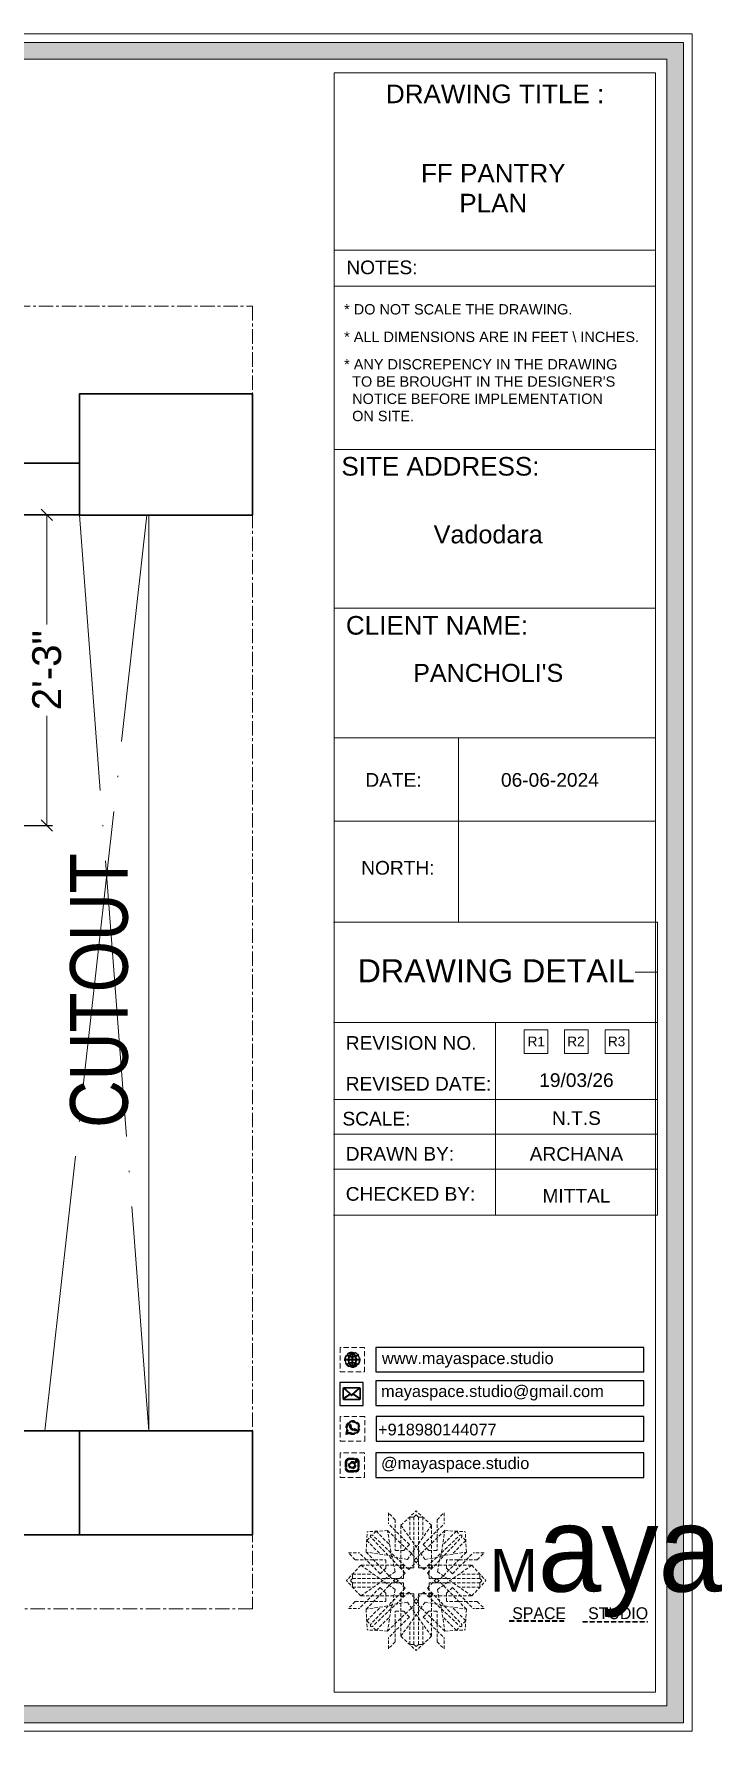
# Model space of a CAD drawing. Header units: millimetres. Extents: x 56222 to 3066687, y -650199 to -121287.
# Drawn here: x 133326.6 to 133386.3, y -184458.1 to -184310.8 of the extents above; entities that cross this region are included whole.
import ezdxf
from ezdxf.enums import TextEntityAlignment as Align

# ---------------------------------------------------------------- set-up
doc = ezdxf.new("R2010")
doc.units = ezdxf.units.MM
doc.header["$MEASUREMENT"] = 0
doc.header["$PDMODE"] = 35
for name, pattern in [('ACAD_ISO04W100', [30, 24, -3, 0, -3]), ('CENTER', [2, 1.25, -0.25, 0.25, -0.25]), ('DASHEDX2', [1.5, 1, -0.5])]:
    doc.linetypes.add(name, pattern=pattern)
doc.layers.get('Defpoints').update_dxf_attribs({"color": 220})
for name, color, linetype, lineweight in [('COLUMN', 1, 'Continuous', 30), ('dim05', 1, 'Continuous', 13), ('Dimension', 10, 'DASHEDX2', 20), ('FIRST FLOOR', 7, 'Continuous', 9), ('FIRST FLOOR ( TEXT )', 7, 'Continuous', 9), ('FIRST FLOOR_( PLine )_', 251, 'Continuous', 30), ('FURNITURE', 32, 'Continuous', 9), ('GROUND FLOOR', 7, 'Continuous', 9), ('NAME PLATE', 7, 'Continuous', 25), ('wall', 7, 'Continuous', 30)]:
    doc.layers.add(name, color=color, linetype=linetype, lineweight=lineweight)
doc.styles.add('Arial', font='arial.ttf')
doc.styles.add("Cn_BT_0'-0", font='swissc.ttf')
doc.styles.get("Standard").update_dxf_attribs({"font": 'arial.ttf', "height": 6})
doc.dimstyles.new('ISO-25', dxfattribs={"dimtxt": 2.5, "dimasz": 1, "dimexe": 0.5, "dimexo": 1, "dimtad": 0, "dimdec": 1, "dimlunit": 4, "dimtxsty": 'Standard', "dimblk": 'OBLIQUE', "dimcen": 2.5, "dimclrd": 1, "dimclre": 1, "dimclrt": 5, "dimadec": 0, "dimazin": 0, "dimtfac": 1, "dimtdec": 1, "dimtmove": 0, "dimatfit": 3, "dimfxl": 1, "dimlwd": -1, "dimarcsym": 0})

# ---------------------------------------------------------------- blocks, each defined once
blk = doc.blocks.new('FSFSF')
at = {"color": 42, "lineweight": 5, "true_color": 0xe0ac11}
for p, q in [((28600.03, 143.51), (28600.03, 140.16)), ((28602.15, 141.41), (28600.03, 143.51)), ((28602.15, 141.41), (28602.15, 131.95)), ((28603.86, 139.69), (28608.58, 144.08)), ((28607.9, 142.22), (28606.58, 142.22)), ((28606.58, 142.22), (28606.58, 135.84)), ((28607.9, 142.22), (28608.58, 142.85)), ((28607.9, 142.22), (28607.9, 126.58)), ((28613.31, 139.69), (28608.58, 144.08)), ((28609.27, 142.22), (28608.59, 142.85)), ((28609.27, 142.22), (28609.27, 126.58)), ((28609.27, 142.22), (28610.59, 142.22)), ((28610.59, 142.22), (28610.59, 135.84)), ((28615.02, 141.41), (28617.14, 143.51)), ((28615.02, 141.41), (28615.02, 131.95)), ((28617.14, 143.51), (28617.14, 140.16)), ((28593.19, 131.45), (28593.54, 137.71)), ((28593.39, 135), (28594.56, 136.12)), ((28599.8, 138.06), (28593.54, 137.71)), ((28595.12, 136.69), (28594.53, 136.69)), ((28594.56, 136.12), (28594.56, 136.71)), ((28605.17, 124.98), (28594.56, 136.12)), ((28596.24, 137.86), (28595.12, 136.69)), ((28606.27, 126.08), (28595.12, 136.69)), ((28596.24, 137.86), (28600.47, 133.65)), ((28601.03, 130), (28599.8, 138.06)), ((28599.8, 138.05), (28608.58, 129.56)), ((28606.47, 133.76), (28600.03, 140.16)), ((28603.86, 126.58), (28603.86, 139.69)), ((28603.86, 139.69), (28608.58, 133.02)), ((28613.31, 139.69), (28608.59, 133.02)), ((28617.37, 138.05), (28608.59, 129.56)), ((28610.7, 133.76), (28617.14, 140.16)), ((28610.9, 126.08), (28622.05, 136.69)), ((28612.02, 124.98), (28622.62, 136.12)), ((28613.31, 126.58), (28613.31, 139.69)), ((28616.14, 130), (28617.37, 138.06)), ((28620.93, 137.86), (28616.7, 133.65)), ((28617.37, 138.06), (28623.63, 137.71)), ((28620.93, 137.86), (28622.05, 136.69)), ((28622.05, 136.69), (28622.64, 136.69)), ((28622.62, 136.12), (28622.62, 136.71)), ((28623.8, 135), (28622.62, 136.12)), ((28624, 131.45), (28623.65, 137.71)), ((28587.73, 131.22), (28591.08, 131.22)), ((28589.84, 129.1), (28587.73, 131.22)), ((28597.49, 124.78), (28591.08, 131.22)), ((28593.19, 131.45), (28601.69, 122.67)), ((28601.25, 130.22), (28593.19, 131.45)), ((28593.39, 135), (28597.6, 130.78)), ((28604.75, 131.95), (28602.15, 131.95)), ((28606.47, 133.76), (28604.75, 131.95)), ((28605.86, 129.18), (28608.58, 133.02)), ((28611.31, 129.18), (28608.59, 133.02)), ((28610.7, 133.76), (28612.42, 131.95)), ((28612.42, 131.95), (28615.02, 131.95)), ((28623.99, 131.45), (28615.5, 122.67)), ((28615.94, 130.22), (28624, 131.45)), ((28623.8, 135), (28619.59, 130.78)), ((28619.7, 124.78), (28626.1, 131.22)), ((28629.45, 131.22), (28626.1, 131.22)), ((28627.34, 129.1), (28629.45, 131.22)), ((28591.56, 127.39), (28587.17, 122.66)), ((28589.84, 129.1), (28599.29, 129.1)), ((28604.66, 127.39), (28591.56, 127.39)), ((28591.56, 127.39), (28598.23, 122.67)), ((28597.49, 124.78), (28599.29, 126.5)), ((28602.07, 125.39), (28598.23, 122.67)), ((28599.29, 126.5), (28599.29, 129.1)), ((28605.86, 129.18), (28601.03, 130)), ((28602.07, 125.39), (28601.25, 130.22)), ((28603.68, 126.54), (28603.68, 127.39)), ((28604.66, 126.54), (28603.68, 126.54)), ((28604.71, 127.57), (28603.86, 127.57)), ((28607.9, 126.58), (28603.86, 126.58)), ((28604.66, 123.35), (28604.66, 127.39)), ((28604.7, 126.58), (28604.71, 127.57)), ((28606.27, 126.08), (28608.58, 128.27)), ((28607.9, 128.92), (28608.58, 129.56)), ((28607.9, 128.92), (28608.58, 128.27)), ((28609.27, 128.92), (28608.59, 129.56)), ((28609.27, 128.92), (28608.59, 128.27)), ((28610.9, 126.08), (28608.59, 128.27)), ((28609.27, 126.58), (28613.31, 126.58)), ((28611.31, 129.18), (28616.14, 130)), ((28612.46, 126.58), (28612.46, 127.57)), ((28612.46, 127.57), (28613.31, 127.57)), ((28612.52, 123.35), (28612.52, 127.39)), ((28612.52, 127.39), (28625.63, 127.39)), ((28612.52, 126.54), (28613.51, 126.54)), ((28613.51, 126.54), (28613.51, 127.39)), ((28615.12, 125.39), (28615.94, 130.22)), ((28615.12, 125.39), (28618.96, 122.67)), ((28627.34, 129.1), (28617.89, 129.1)), ((28617.89, 126.5), (28617.89, 129.1)), ((28619.7, 124.78), (28617.89, 126.5)), ((28625.63, 127.39), (28618.96, 122.67)), ((28625.63, 127.39), (28630.02, 122.66)), ((28591.56, 117.94), (28587.17, 122.66)), ((28589.03, 123.35), (28588.4, 122.67)), ((28589.03, 121.98), (28588.4, 122.65)), ((28589.03, 123.35), (28589.03, 124.67)), ((28589.03, 124.67), (28595.4, 124.67)), ((28589.03, 123.35), (28604.66, 123.35)), ((28589.03, 121.98), (28604.66, 121.98)), ((28589.03, 121.98), (28589.03, 120.66)), ((28589.03, 120.66), (28595.4, 120.66)), ((28597.49, 120.54), (28591.08, 114.11)), ((28591.56, 117.94), (28598.23, 122.65)), ((28593.19, 113.88), (28601.69, 122.65)), ((28605.17, 120.35), (28594.56, 109.2)), ((28597.49, 120.54), (28599.29, 118.83)), ((28602.07, 119.94), (28598.23, 122.65)), ((28602.33, 123.35), (28601.69, 122.67)), ((28602.33, 121.98), (28601.69, 122.65)), ((28602.33, 123.35), (28602.97, 122.67)), ((28602.33, 121.98), (28602.97, 122.65)), ((28605.17, 124.98), (28602.97, 122.67)), ((28605.17, 120.35), (28602.97, 122.65)), ((28604.66, 121.98), (28604.66, 117.94)), ((28612.02, 124.98), (28614.21, 122.67)), ((28612.02, 120.35), (28614.21, 122.65)), ((28612.02, 120.35), (28622.62, 109.2)), ((28628.16, 123.35), (28612.52, 123.35)), ((28612.52, 121.98), (28612.52, 117.94)), ((28628.16, 121.98), (28612.52, 121.98)), ((28614.85, 123.35), (28614.21, 122.67)), ((28614.85, 121.98), (28614.21, 122.65)), ((28614.85, 123.35), (28615.5, 122.67)), ((28614.85, 121.98), (28615.5, 122.65)), ((28615.12, 119.94), (28618.96, 122.65)), ((28623.99, 113.88), (28615.5, 122.65)), ((28619.7, 120.54), (28617.89, 118.83)), ((28625.63, 117.94), (28618.96, 122.65)), ((28619.7, 120.54), (28626.1, 114.11)), ((28628.16, 124.67), (28621.78, 124.67)), ((28628.16, 120.66), (28621.78, 120.66)), ((28625.63, 117.94), (28630.02, 122.66)), ((28628.16, 123.35), (28628.16, 124.67)), ((28628.16, 123.35), (28628.78, 122.67)), ((28628.16, 121.98), (28628.78, 122.65)), ((28628.16, 121.98), (28628.16, 120.66)), ((28589.84, 116.23), (28587.73, 114.11)), ((28589.84, 116.23), (28599.29, 116.23)), ((28604.66, 117.94), (28591.56, 117.94)), ((28601.25, 115.1), (28593.19, 113.87)), ((28606.27, 119.15), (28595.12, 108.54)), ((28599.29, 118.83), (28599.29, 116.23)), ((28599.8, 107.17), (28608.58, 115.67)), ((28601.03, 115.23), (28599.8, 107.17)), ((28605.86, 116.05), (28601.03, 115.23)), ((28602.07, 119.94), (28601.25, 115.1)), ((28604.66, 118.78), (28603.68, 118.78)), ((28603.68, 118.78), (28603.68, 117.94)), ((28607.9, 118.65), (28603.86, 118.65)), ((28603.86, 118.65), (28603.86, 105.54)), ((28604.71, 117.66), (28603.86, 117.66)), ((28604.7, 118.65), (28604.71, 117.66)), ((28605.86, 116.05), (28608.58, 112.21)), ((28606.27, 119.15), (28608.58, 116.96)), ((28607.9, 103.01), (28607.9, 118.65)), ((28607.9, 116.31), (28608.58, 116.96)), ((28607.9, 116.31), (28608.58, 115.67)), ((28610.9, 119.15), (28608.59, 116.96)), ((28609.27, 116.31), (28608.59, 116.96)), ((28609.27, 116.31), (28608.59, 115.67)), ((28611.31, 116.05), (28608.59, 112.21)), ((28617.37, 107.17), (28608.59, 115.67)), ((28609.27, 118.65), (28613.31, 118.65)), ((28609.27, 103.01), (28609.27, 118.65)), ((28610.9, 119.15), (28622.05, 108.54)), ((28611.31, 116.05), (28616.14, 115.23)), ((28612.46, 118.65), (28612.46, 117.66)), ((28612.46, 117.66), (28613.31, 117.66)), ((28612.52, 118.78), (28613.51, 118.78)), ((28612.52, 117.94), (28625.63, 117.94)), ((28613.31, 118.65), (28613.31, 105.54)), ((28613.51, 118.78), (28613.51, 117.94)), ((28615.12, 119.94), (28615.94, 115.1)), ((28615.94, 115.1), (28624, 113.87)), ((28616.14, 115.23), (28617.37, 107.17)), ((28617.89, 118.83), (28617.89, 116.23)), ((28627.34, 116.23), (28617.89, 116.23)), ((28627.34, 116.23), (28629.45, 114.11)), ((28587.73, 114.11), (28591.08, 114.11)), ((28593.19, 113.87), (28593.54, 107.62)), ((28593.39, 110.32), (28597.6, 114.55)), ((28593.39, 110.32), (28594.56, 109.2)), ((28596.24, 107.37), (28600.47, 111.58)), ((28606.47, 111.47), (28600.03, 105.07)), ((28602.15, 103.82), (28602.15, 113.27)), ((28604.75, 113.27), (28602.15, 113.27)), ((28603.86, 105.54), (28608.58, 112.21)), ((28606.47, 111.47), (28604.75, 113.27)), ((28613.31, 105.54), (28608.59, 112.21)), ((28610.7, 111.47), (28612.42, 113.27)), ((28610.7, 111.47), (28617.14, 105.07)), ((28612.42, 113.27), (28615.02, 113.27)), ((28615.02, 103.82), (28615.02, 113.27)), ((28620.93, 107.37), (28616.7, 111.58)), ((28623.8, 110.32), (28619.59, 114.55)), ((28623.8, 110.32), (28622.62, 109.2)), ((28624, 113.87), (28623.65, 107.62)), ((28629.45, 114.11), (28626.1, 114.11)), ((28599.8, 107.17), (28593.54, 107.52)), ((28595.12, 108.54), (28594.53, 108.54)), ((28594.56, 109.2), (28594.56, 108.61)), ((28596.24, 107.37), (28595.12, 108.54)), ((28600.03, 101.71), (28600.03, 105.07)), ((28603.86, 105.54), (28608.58, 101.15)), ((28606.58, 103.01), (28606.58, 109.38)), ((28613.31, 105.54), (28608.58, 101.15)), ((28610.59, 103.01), (28610.59, 109.38)), ((28617.14, 101.71), (28617.14, 105.07)), ((28617.37, 107.17), (28623.63, 107.52)), ((28620.93, 107.37), (28622.05, 108.54)), ((28622.05, 108.54), (28622.64, 108.54)), ((28622.62, 109.2), (28622.62, 108.61)), ((28602.15, 103.82), (28600.03, 101.71)), ((28607.9, 103.01), (28606.58, 103.01)), ((28607.9, 103.01), (28608.58, 102.38)), ((28609.27, 103.01), (28608.59, 102.38)), ((28609.27, 103.01), (28610.59, 103.01)), ((28615.02, 103.82), (28617.14, 101.71))]:
    blk.add_line(p, q, dxfattribs=at)
blk = doc.blocks.new('hgwg')
at = {"layer": 'Dimension', "true_color": 0xd39e00}
h = blk.add_hatch(color=42, dxfattribs=at)
h.dxf.hatch_style = 1
h.paths.add_polyline_path([(27505.71, 45.05), (27494.27, 45.05), (27494.27, 44.9), (27505.71, 44.9)])
h = blk.add_hatch(color=42, dxfattribs=at)
h.dxf.hatch_style = 1
h.paths.add_polyline_path([(27523.3, 44.9), (27509.68, 44.9), (27509.68, 44.75), (27523.3, 44.75)])
at = {"layer": 'Dimension', "color": 42, "true_color": 0xd39e00}
for p, q in [((27494.27, 45.05), (27505.71, 45.05)), ((27494.27, 44.9), (27494.27, 45.05)), ((27494.27, 44.9), (27505.71, 44.9)), ((27505.71, 45.05), (27505.71, 44.9)), ((27509.68, 44.9), (27523.3, 44.9)), ((27509.68, 44.9), (27509.68, 44.75)), ((27509.68, 44.75), (27523.3, 44.75)), ((27523.3, 44.75), (27523.3, 44.9))]:
    blk.add_line(p, q, dxfattribs=at)
at = {"layer": 'Dimension', "color": 42, "true_color": 0xd39e00, "attachment_point": 1}
for s, width, insert, char_height in [('{\\fCinzel|b0|i0|c0|p2;\\H1.5x;M\\fAmsterdam One|b0|i0|c0|p2;\\H2x;aya}', 85.3277, (27490.17, 69.17), 6), ('{\\fCinzel|b0|i0|c0|p0;SPACE     STUDIO}', 66.129, (27494.83, 47.86), 2.5)]:
    blk.add_mtext_dynamic_manual_height_columns(s, width=width, gutter_width=30, heights=[0], dxfattribs=dict(at, insert=insert, char_height=char_height))
blk = doc.blocks.new('QEGW4TG')
at = {"layer": 'Dimension', "true_color": 0x000000}
h = blk.add_hatch(color=18, dxfattribs=at)
h.dxf.hatch_style = 1
h.paths.add_polyline_path([(1.19, 1.98), (1.03, 1.3, 0.550912), (1.11, 1.23), (1.75, 1.39, 6.344125)])
h.paths.add_polyline_path([(1.81, 1.7), (1.4, 1.6), (1.5, 2.03, -9.071339)], flags=16)
h.paths.add_polyline_path([(1.75, 2.69, -0.387513), (1.89, 3.19, -0.360742), (2.01, 3.18), (2.17, 2.86, -0.071517), (2.06, 2.73, 0.321676), (2.05, 2.65, 0.122183), (2.53, 2.25, 0.066047), (2.69, 1.93, 0.375674), (3.11, 2.16, 0.526753), (3.03, 2.29), (2.79, 2.37, 0.273721), (2.69, 2.34, 0.040749), (2.63, 2.27, -2.427977), (2.45, 2, -0.190785)], flags=0)
h = blk.add_hatch(color=18, dxfattribs=at)
h.dxf.hatch_style = 1
h.paths.add_polyline_path([(2.69, 2.34, 0.040749), (2.63, 2.27, -0.441282), (2.53, 2.25, -0.11828), (2.06, 2.64, -0.441282), (2.07, 2.74, 0.040749), (2.13, 2.81, 0.290083), (2.14, 2.92), (2.01, 3.18, 0.316231), (1.91, 3.2, 0.190337), (1.73, 3, 0.170513), (1.72, 2.74, 0.252784), (2.69, 1.93, 0.170513), (2.95, 1.97, 0.190337), (3.11, 2.18, 0.466684), (3.03, 2.29), (2.79, 2.37, 0.273721)])
for p, q in [((1.19, 1.98), (1.03, 1.3)), ((1.1, 1.23), (1.75, 1.39)), ((1.5, 2.03), (1.4, 1.6)), ((1.4, 1.6), (1.81, 1.7)), ((2.01, 3.18), (2.14, 2.92)), ((3.07, 2.28), (2.8, 2.36))]:
    blk.add_line(p, q)
blk.add_lwpolyline([(0, 0), (4.68, 0), (4.68, 4.68), (0, 4.68)], close=True)
for centre, radius, start, end in [((2.39, 2.56), 1.34, 241.4727, 205.6422), ((2.39, 2.56), 1.04, 235.9962, 210.8333), ((1.09, 1.29), 0.0598, 164.8483, 282.1458), ((2.09, 2.87), 0.39, 159.7007, 198.4072), ((2.96, 3.23), 1.33, 201.4218, 258.1669), ((2.07, 2.87), 0.364, 118.9685, 159.3648), ((1.94, 3.12), 0.0896, 41.8985, 123.1344), ((2.11, 2.68), 0.066, 135.9932, 224.8892), ((1.67, 3.16), 0.586, 312.4617, 321.8728), ((3.12, 3.42), 1.31, 216.5455, 243.5279), ((2.05, 2.87), 0.104, 320.3924, 28.6971), ((2.57, 2.3), 0.066, 234.2482, 323.1441), ((3.11, 1.94), 0.586, 137.2645, 146.6756), ((2.76, 2.27), 0.104, 70.4402, 138.745), ((2.75, 2.31), 0.39, 260.7301, 299.4366), ((2.76, 2.29), 0.364, 299.7725, 340.1688), ((3.03, 2.2), 0.0896, 336.0029, 57.2388)]:
    blk.add_arc(centre, radius, start, end)
blk = doc.blocks.new('ASGERG')
at = {"layer": 'Dimension', "true_color": 0x000000}
h = blk.add_hatch(color=18, dxfattribs=at)
h.dxf.hatch_style = 1
h.paths.add_polyline_path([(0.99, 1.7, 0.402382), (1.83, 1.03), (2.96, 1.03, 0.426145), (3.66, 1.9), (3.66, 2.99, 0.402382), (2.83, 3.67), (1.69, 3.67, 0.426145), (0.99, 2.79)])
h.paths.add_polyline_path([(1.27, 1.72, 0.402382), (1.8, 1.3), (2.94, 1.3, 0.426145), (3.38, 1.85), (3.38, 2.97, 0.402382), (2.85, 3.4), (1.72, 3.4, 0.426145), (1.27, 2.85)], flags=16)
h.paths.add_polyline_path([(3.02, 2.35, -1), (1.64, 2.35, -1)], flags=0)
h.paths.add_polyline_path([(2.74, 2.35, -1), (1.92, 2.35, -1)], flags=0)
h.paths.add_polyline_path([(3.19, 3.02, -1), (2.86, 3.02, -1)], flags=0)
h.paths.add_polyline_path([(1.64, 2.35, 1), (3.02, 2.35, 1)], flags=0)
h = blk.add_hatch(color=18, dxfattribs=at)
h.dxf.hatch_style = 1
h.paths.add_polyline_path([(1.64, 2.35, 1), (3.02, 2.35, 1)])
h.paths.add_polyline_path([(2.74, 2.35, 1), (1.92, 2.35, 1)], flags=16)
h = blk.add_hatch(color=18, dxfattribs=at)
h.dxf.hatch_style = 1
h.paths.add_polyline_path([(3.19, 3.02, 1), (2.86, 3.02, 1)])
for p, q in [((1.69, 3.67), (2.96, 3.67)), ((2.94, 3.4), (1.72, 3.4)), ((0.99, 2.99), (0.99, 1.7)), ((1.27, 2.97), (1.27, 1.72)), ((1.69, 1.03), (2.96, 1.03)), ((2.94, 1.3), (1.72, 1.3)), ((3.38, 2.97), (3.38, 1.72)), ((3.66, 2.99), (3.66, 1.7))]:
    blk.add_line(p, q)
blk.add_lwpolyline([(0, 0), (4.68, 0), (4.68, 4.68), (0, 4.68)], close=True)
for centre, radius in [((2.33, 2.35), 0.694), ((2.33, 2.35), 0.414), ((3.02, 3.02), 0.168)]:
    blk.add_circle(centre, radius)
for centre, radius, start, end in [((1.76, 2.89), 0.778, 94.8631, 172.8127), ((1.76, 2.91), 0.491, 94.8631, 172.8127), ((2.9, 2.91), 0.491, 7.1873, 85.1369), ((2.89, 2.89), 0.778, 7.1873, 85.1369), ((1.76, 1.8), 0.778, 187.1873, 265.1369), ((1.76, 1.78), 0.491, 187.1873, 265.1369), ((2.9, 1.78), 0.491, 274.8631, 352.8127), ((2.89, 1.8), 0.778, 274.8631, 352.8127)]:
    blk.add_arc(centre, radius, start, end)
blk = doc.blocks.new('DTGWEGEARG')
at = {"layer": 'Dimension', "true_color": 0x000000}
h = blk.add_hatch(color=18, dxfattribs=at)
h.dxf.hatch_style = 1
h.paths.add_polyline_path([(3.83, 2.34, 1), (0.85, 2.34, 1)])
h.paths.add_polyline_path([(2.41, 1.12), (2.41, 1.69, -0.058279), (2.81, 1.63, -0.103353)], flags=16)
h.paths.add_polyline_path([(2.26, 1.13, -0.101741), (1.87, 1.63, -0.057171), (2.26, 1.69)], flags=16)
h.paths.add_polyline_path([(2.17, 1.01, -0.105795), (1.72, 1.58, 0.055205), (1.38, 1.41, 0.169822)], flags=16)
h.paths.add_polyline_path([(3.02, 1.72, 0.081336), (3.13, 2.27), (3.68, 2.27, -0.152069), (3.4, 1.52, 0.05687)], flags=16)
h.paths.add_polyline_path([(2.87, 1.77, 0.061945), (2.41, 1.84), (2.41, 2.27), (2.98, 2.27, -0.081344)], flags=16)
h.paths.add_polyline_path([(2.26, 1.84, 0.060923), (1.8, 1.77, -0.081344), (1.7, 2.27), (2.26, 2.27)], flags=16)
h.paths.add_polyline_path([(1.66, 1.72, 0.05687), (1.28, 1.52, -0.152069), (1, 2.27), (1.55, 2.27, 0.081336)], flags=16)
h.paths.add_polyline_path([(2.98, 2.42), (2.41, 2.42), (2.41, 2.83, 0.061945), (2.87, 2.91, -0.080009)], flags=16)
h.paths.add_polyline_path([(3.13, 2.42, 0.080116), (3.02, 2.96, 0.127778), (2.51, 3.67, -0.36029), (3.68, 2.42)], flags=16)
h.paths.add_polyline_path([(2.26, 2.42), (1.7, 2.42, -0.080009), (1.8, 2.91, 0.060923), (2.26, 2.84)], flags=16)
h.paths.add_polyline_path([(1.55, 2.42), (1, 2.42, -0.150466), (1.28, 3.16, 0.05687), (1.66, 2.96, 0.080116)], flags=16)
h.paths.add_polyline_path([(2.41, 2.98), (2.41, 3.56, -0.103353), (2.81, 3.05, -0.058279)], flags=16)
h.paths.add_polyline_path([(2.26, 2.99, -0.057171), (1.87, 3.05, -0.101741), (2.26, 3.55)], flags=16)
h.paths.add_polyline_path([(1.72, 3.1, -0.055205), (1.38, 3.27, -0.169822), (2.17, 3.67, 0.105795)], flags=16)
blk.add_lwpolyline([(0, 0), (4.68, 0), (4.68, 4.68), (0, 4.68)], close=True)
at = {"layer": 'Dimension', "color": 18, "true_color": 0x000000}
for p, q in [((2.26, 3.55), (2.26, 2.99)), ((2.41, 3.56), (2.41, 2.98)), ((1, 2.42), (1.55, 2.42)), ((1, 2.27), (1.55, 2.27)), ((1.7, 2.42), (2.26, 2.42)), ((1.7, 2.27), (2.26, 2.27)), ((2.26, 2.84), (2.26, 2.42)), ((2.26, 2.27), (2.26, 1.84)), ((2.26, 1.69), (2.26, 1.13)), ((2.41, 2.83), (2.41, 2.42)), ((2.41, 2.42), (2.98, 2.42)), ((2.41, 2.27), (2.98, 2.27)), ((2.41, 2.27), (2.41, 1.84)), ((2.41, 1.69), (2.41, 1.12)), ((3.13, 2.42), (3.68, 2.42)), ((3.13, 2.27), (3.68, 2.27))]:
    blk.add_line(p, q, dxfattribs=at)
blk.add_circle((2.34, 2.34), 1.49, dxfattribs=at)
for centre, radius, start, end in [((2.34, 2.34), 1.34, 97.3549, 135.9073), ((2.34, 4.74), 1.75, 236.7417, 249.3811), ((3.28, 2.34), 1.73, 129.9301, 154.0867), ((3.28, 2.34), 1.58, 130.1073, 153.3446), ((1.4, 2.34), 1.58, 26.6554, 50.2584), ((2.34, 2.34), 1.34, 3.3907, 82.6451), ((1.4, 2.34), 1.73, 25.9133, 50.0699), ((2.34, 4.74), 1.75, 290.6189, 303.2583), ((2.34, 2.34), 1.34, 142.3819, 176.6093), ((2.34, 2.34), 1.34, 183.0315, 217.6181), ((2.34, 4.74), 1.9, 236.1399, 249.1595), ((2.34, -0.06), 1.9, 110.8405, 123.8601), ((2.34, -0.06), 1.75, 110.6189, 123.2583), ((2.34, 2.34), 1.34, 224.0927, 262.6451), ((3.28, 2.34), 1.73, 159.0567, 177.3789), ((3.28, 2.34), 1.73, 182.3435, 200.9433), ((3.28, 2.34), 1.58, 158.8325, 177.1302), ((3.28, 2.34), 1.58, 182.5658, 201.1675), ((3.28, 2.34), 1.73, 205.9133, 230.0699), ((2.34, 4.74), 1.9, 253.6799, 267.6253), ((2.34, -0.06), 1.9, 92.3747, 106.3201), ((2.34, 4.74), 1.75, 254.3336, 267.422), ((2.34, -0.06), 1.75, 92.578, 105.6664), ((3.28, 2.34), 1.58, 206.6554, 229.8927), ((2.34, 4.74), 1.75, 272.3248, 285.6664), ((2.34, 4.74), 1.9, 272.1415, 286.3201), ((2.34, -0.06), 1.9, 73.6799, 87.8585), ((2.34, -0.06), 1.75, 74.3336, 87.6752), ((1.4, 2.34), 1.58, 309.7416, 333.3446), ((1.4, 2.34), 1.73, 309.9301, 334.0867), ((2.34, 2.34), 1.34, 277.3549, 315.9073), ((1.4, 2.34), 1.58, 2.8698, 21.1675), ((1.4, 2.34), 1.58, 338.8325, 357.4342), ((2.34, -0.06), 1.75, 56.7417, 69.3811), ((2.34, 4.74), 1.9, 290.8405, 303.8601), ((1.4, 2.34), 1.73, 2.6211, 20.9433), ((1.4, 2.34), 1.73, 339.0567, 357.6565), ((2.34, -0.06), 1.9, 56.1399, 69.1595), ((2.34, 2.34), 1.34, 322.3819, 356.9685)]:
    blk.add_arc(centre, radius, start, end, dxfattribs=at)
blk = doc.blocks.new('_Oblique')
at = {"layer": 'wall', "color": 0, "lineweight": -2}
blk.add_line((-0.5, -0.5), (0.5, 0.5), dxfattribs=at)
blk = doc.blocks.new('*D210')
at = {"layer": 'Defpoints', "color": 0, "lineweight": 30, "transparency": 16777216}
for p in [(133317.07, -184352.51), (133316.07, -184379.47), (133327.74, -184379.47)]:
    blk.add_point(p, dxfattribs=at)
at = {"layer": 'dim05', "color": 1, "linetype": 'Continuous', "lineweight": -2, "transparency": 16777216}
for p, q in [((133318.07, -184352.51), (133328.24, -184352.51)), ((133317.07, -184379.47), (133328.24, -184379.47))]:
    blk.add_line(p, q, dxfattribs=at)
at = {"layer": 'dim05', "color": 1, "linetype": 'Continuous', "transparency": 16777216}
for p, q in [((133327.74, -184352.51), (133327.74, -184362.02)), ((133327.74, -184379.47), (133327.74, -184369.96))]:
    blk.add_line(p, q, dxfattribs=at)
at = {"layer": 'dim05', "color": 1, "transparency": 16777216}
for p, rotation in [((133327.74, -184352.51), 90), ((133327.74, -184379.47), 270)]:
    blk.add_blockref('_Oblique', p, dxfattribs=dict(at, rotation=rotation))
at = {"layer": 'dim05', "color": 5, "lineweight": 25, "transparency": 16777216, "insert": (133327.74, -184365.99), "char_height": 2.5, "attachment_point": 5, "rotation": 90, "style": 'Arial'}
blk.add_mtext('2\'-3"', dxfattribs=at)

msp = doc.modelspace()

# ---------------------------------------------------------------- hatches: boundary and pattern name
at = {"layer": 'Dimension', "linetype": 'Continuous', "true_color": 0xd39e00}
h = msp.add_hatch(color=42, dxfattribs=at)
h.paths.add_polyline_path([(133175.76, -184457.33), (133382.94, -184457.33), (133382.94, -184311.5), (133175.76, -184311.5)])
h.paths.add_polyline_path([(133177.21, -184455.87), (133381.49, -184455.87), (133381.49, -184312.95), (133177.21, -184312.95)], flags=16)
at = {"layer": 'Dimension', "true_color": 0x000000}
h = msp.add_hatch(color=18, dxfattribs=at)
h.dxf.hatch_style = 1
h.paths.add_polyline_path([(133354.78, -184429.31, 0.414214), (133354.93, -184429.16), (133354.93, -184428.38, 0.414214), (133354.78, -184428.23), (133353.55, -184428.23, 0.414214), (133353.4, -184428.38), (133353.4, -184429.16, 0.414214), (133353.55, -184429.31)])
h.paths.add_polyline_path([(133354.28, -184428.85), (133354.84, -184429.22, -0.198912), (133354.78, -184429.25), (133353.55, -184429.25, -0.198912), (133353.48, -184429.22), (133354.05, -184428.85), (133354.16, -184428.95)], flags=16)
h.paths.add_polyline_path([(133354.16, -184428.87), (133353.54, -184428.29, -0.028783), (133353.55, -184428.29), (133354.78, -184428.29, -0.028783), (133354.79, -184428.29)], flags=16)
h.paths.add_polyline_path([(133354.32, -184428.8), (133354.84, -184428.31, -0.202482), (133354.87, -184428.38), (133354.87, -184429.16, -0.043076), (133354.87, -184429.17)], flags=16)
h.paths.add_polyline_path([(133354.01, -184428.8), (133353.45, -184429.17, -0.043076), (133353.45, -184429.16), (133353.45, -184428.38, -0.202482), (133353.48, -184428.31)], flags=16)

# ---------------------------------------------------------------- linework, layer by layer
at = {"color": 18, "true_color": 0x000000}
for points in [[(133356.27, -184426.89), (133379.48, -184426.89), (133379.48, -184424.77), (133356.27, -184424.77)], [(133356.27, -184429.79), (133379.48, -184429.79), (133379.48, -184427.67), (133356.27, -184427.67)], [(133356.28, -184432.88), (133379.48, -184432.88), (133379.48, -184430.76), (133356.28, -184430.76)], [(133356.27, -184436.04), (133379.48, -184436.04), (133379.48, -184433.92), (133356.27, -184433.92)]]:
    msp.add_lwpolyline(points, close=True, dxfattribs=at)
msp.add_lwpolyline([(133353.15, -184429.8), (133355.17, -184429.8), (133355.17, -184427.79), (133353.15, -184427.79)], close=True)
at = {"layer": 'COLUMN', "transparency": 33554687}
for points in [[(133330.57, -184352.52), (133330.57, -184342.01), (133345.57, -184342.01), (133345.57, -184352.52)], [(133330.57, -184441.01), (133330.57, -184432.01), (133345.57, -184432.01), (133345.57, -184441.01)]]:
    msp.add_lwpolyline(points, close=True, dxfattribs=at)
at = {"layer": 'Dimension', "color": 42, "linetype": 'Continuous', "true_color": 0xd39e00}
for p, q in [((133380.5, -184329.53), (133352.66, -184329.53)), ((133380.5, -184332.67), (133352.66, -184332.67)), ((133380.5, -184346.82), (133352.66, -184346.82)), ((133380.5, -184360.61), (133352.66, -184360.61)), ((133380.5, -184371.86), (133352.66, -184371.86)), ((133363.43, -184371.86), (133363.43, -184387.84)), ((133380.5, -184379.09), (133352.66, -184379.09)), ((133380.67, -184387.84), (133352.58, -184387.84)), ((133380.67, -184387.84), (133380.67, -184413.29)), ((133378.73, -184392.2), (133380.67, -184392.2)), ((133352.58, -184396.56), (133380.67, -184396.56)), ((133366.62, -184413.29), (133366.62, -184396.56)), ((133380.67, -184403.25), (133352.58, -184403.25)), ((133380.67, -184406.26), (133352.58, -184406.26)), ((133380.67, -184409.28), (133352.58, -184409.28)), ((133352.58, -184413.29), (133380.67, -184413.29))]:
    msp.add_line(p, q, dxfattribs=at)
at = {"layer": 'Dimension', "color": 18, "linetype": 'Continuous', "true_color": 0x000000}
for p, q in [((133353.4, -184428.38), (133353.4, -184429.16)), ((133353.45, -184428.38), (133353.45, -184429.16)), ((133353.45, -184429.17), (133354.01, -184428.8)), ((133353.48, -184428.31), (133354.01, -184428.8)), ((133353.48, -184429.22), (133354.05, -184428.85)), ((133353.54, -184428.29), (133354.16, -184428.87)), ((133353.55, -184428.23), (133354.78, -184428.23)), ((133353.55, -184428.29), (133354.78, -184428.29)), ((133354.05, -184428.85), (133354.16, -184428.95)), ((133354.16, -184428.87), (133354.79, -184428.29)), ((133354.16, -184428.95), (133354.28, -184428.85)), ((133354.84, -184429.22), (133354.28, -184428.85)), ((133354.32, -184428.8), (133354.84, -184428.31)), ((133354.87, -184429.17), (133354.32, -184428.8)), ((133354.87, -184428.38), (133354.87, -184429.16)), ((133354.93, -184428.38), (133354.93, -184429.16)), ((133353.55, -184429.25), (133354.78, -184429.25)), ((133353.55, -184429.31), (133354.78, -184429.31))]:
    msp.add_line(p, q, dxfattribs=at)
at = {"layer": 'Dimension', "color": 42, "linetype": 'Continuous', "true_color": 0xd39e00}
for points in [[(133175.03, -184310.77), (133383.67, -184310.77), (133383.67, -184458.05), (133175.03, -184458.05)], [(133175.76, -184311.5), (133382.94, -184311.5), (133382.94, -184457.33), (133175.76, -184457.33)], [(133177.21, -184312.95), (133381.49, -184312.95), (133381.49, -184455.87), (133177.21, -184455.87)], [(133369.11, -184397.21), (133371.16, -184397.21), (133371.16, -184399.26), (133369.11, -184399.26)], [(133372.62, -184397.21), (133374.67, -184397.21), (133374.67, -184399.26), (133372.62, -184399.26)], [(133376.13, -184397.21), (133378.18, -184397.21), (133378.18, -184399.26), (133376.13, -184399.26)]]:
    msp.add_lwpolyline(points, close=True, dxfattribs=at)
at = {"layer": 'Dimension', "color": 42, "linetype": 'ByBlock', "true_color": 0xd39e00}
msp.add_lwpolyline([(133352.66, -184454.67), (133352.66, -184314.15), (133380.5, -184314.15), (133380.5, -184454.67)], close=True, dxfattribs=at)
at = {"layer": 'Dimension', "color": 18, "true_color": 0x000000}
for centre, radius, start, end in [((133353.55, -184428.38), 0.154, 90, 180), ((133353.55, -184428.38), 0.0965, 134.2135, 180), ((133353.55, -184428.38), 0.0965, 90, 96.5948), ((133354.78, -184428.38), 0.154, 0, 90), ((133354.78, -184428.38), 0.0965, 83.4052, 90), ((133354.78, -184428.38), 0.0965, 0, 45.7865), ((133353.55, -184429.16), 0.154, 180, 270), ((133353.55, -184429.16), 0.0965, 180, 189.8662), ((133353.55, -184429.16), 0.0965, 225, 270), ((133354.78, -184429.16), 0.154, 270, 0), ((133354.78, -184429.16), 0.0965, 270, 315), ((133354.78, -184429.16), 0.0965, 350.1338, 0)]:
    msp.add_arc(centre, radius, start, end, dxfattribs=at)
at = {"layer": 'FIRST FLOOR', "transparency": 33554687}
for p, q in [((133336.57, -184352.52), (133336.57, -184432.01)), ((133237.57, -184441.01), (133345.57, -184441.01))]:
    msp.add_line(p, q, dxfattribs=at)
at = {"layer": 'FIRST FLOOR_( PLine )_', "transparency": 33554687}
for p, q in [((133345.57, -184351.01), (133345.57, -184342.01)), ((133202.07, -184348.01), (133330.57, -184348.01)), ((133320.57, -184352.51), (133330.56, -184352.51))]:
    msp.add_line(p, q, dxfattribs=at)
msp.add_lwpolyline([(133234.07, -184436.51), (133234.07, -184441.01), (133345.57, -184441.01), (133345.57, -184436.51), (133345.57, -184432.01), (133320.66, -184432.01), (133320.66, -184408.02), (133316.07, -184408.02), (133316.07, -184436.51)], close=True, dxfattribs=at)
at = {"layer": 'FURNITURE', "color": 9, "linetype": 'CENTER', "lineweight": 15, "true_color": 0xc7c8ca}
msp.add_lwpolyline([(133345.57, -184447.45), (133183.04, -184447.45), (133183.04, -184334.4), (133345.57, -184334.4)], close=True, dxfattribs=at)
at = {"layer": 'GROUND FLOOR', "color": 1, "linetype": 'ACAD_ISO04W100', "transparency": 33554687}
for p, q in [((133327.57, -184432.01), (133336.41, -184352.52)), ((133330.56, -184352.51), (133336.57, -184432.01))]:
    msp.add_line(p, q, dxfattribs=at)

# ---------------------------------------------------------------- block references
at = {"layer": 'Dimension', "color": 42, "true_color": 0xd39e00}
for name, p, xscale, yscale, zscale in [('DTGWEGEARG', (133353.16, -184426.89), 0.4535583871797221, 0.4535583871797221, 0.4535583871797221), ('QEGW4TG', (133353.18, -184432.88), 0.4535583871797221, 0.4535583871797221, 0.4535583871797221), ('ASGERG', (133353.16, -184436.04), 0.4535583871797221, 0.4535583871797221, 0.4535583871797221), ('FSFSF', (125287.22, -184479.61), 0.2821719412992941, 0.2821719412992941, 0.2821719412992941), ('hgwg', (122046.12, -184467.02), 0.4117851521770672, 0.4117851521770672, 0.4117851521770672)]:
    msp.add_blockref(name, p, dxfattribs=dict(at, xscale=xscale, yscale=yscale, zscale=zscale))

# ---------------------------------------------------------------- texts
at = {"color": 18, "true_color": 0x000000, "char_height": 1.0141, "attachment_point": 1}
for s, width, gutter_width, insert in [('www.mayaspace.studio', 6.8104, 5.7, (133356.79, -184425.19)), ('mayaspace.studio@gmail.com', 4.2488, 3.55, (133356.71, -184428.05)), ('+918980144077', 16.5684, 3.55, (133356.45, -184431.38)), ('@mayaspace.studio', 4.2488, 3.55, (133356.71, -184434.3))]:
    msp.add_mtext_dynamic_manual_height_columns(s, width=width, gutter_width=gutter_width, heights=[0], dxfattribs=dict(at, insert=insert))
at = {"layer": 'FIRST FLOOR ( TEXT )', "color": 1, "transparency": 33554687, "insert": (133332.29, -184393.78), "char_height": 5, "attachment_point": 5, "rotation": 90, "style": "Cn_BT_0'-0"}
msp.add_mtext('CUTOUT', dxfattribs=at)
at = {"layer": 'NAME PLATE', "style": 'Arial'}
for s, height, p in [('DRAWING TITLE : ', 1.615, (133366.91, -184316.78)), ('FF PANTRY', 1.615, (133366.44, -184323.66)), ('PLAN', 1.615, (133366.44, -184326.26)), ('NOTES:', 1.187, (133356.79, -184331.62)), ('SITE ADDRESS:', 1.615, (133361.86, -184349.1)), ('Vadodara', 1.561, (133366, -184354.98)), ('CLIENT NAME:', 1.615, (133361.56, -184362.9)), ("PANCHOLI'S", 1.561, (133366, -184367)), ('DATE:', 1.187, (133357.79, -184376.1)), ('06-06-2024', 1.187, (133371.35, -184376.1)), ('NORTH:', 1.187, (133358.17, -184383.73)), ('DRAWING DETAIL', 1.9967, (133366.69, -184393.07)), ('REVISION NO.', 1.1867, (133359.32, -184398.93)), ('REVISED DATE: ', 1.1867, (133360.19, -184402.47)), ('SCALE:', 1.187, (133356.31, -184405.5)), ('DRAWN BY:', 1.187, (133358.35, -184408.55)), ('ARCHANA', 1.187, (133373.65, -184408.56)), ('CHECKED BY:', 1.1867, (133359.27, -184412.03)), ('MITTAL', 1.187, (133373.65, -184412.19))]:
    msp.add_text(s, height=height, dxfattribs=at).set_placement(p, align=Align.CENTER)
for s, p in [('R1', (133369.42, -184398.62)), ('R2', (133372.86, -184398.62))]:
    msp.add_text(s, height=0.837, dxfattribs=at).set_placement(p)
at = {"layer": 'NAME PLATE', "char_height": 0.8975, "width": 34.6753, "attachment_point": 1, "style": 'Arial'}
for s, insert in [('* DO NOT SCALE THE DRAWING.', (133353.51, -184334.22)), ('* ALL DIMENSIONS ARE IN FEET \\\\ INCHES.', (133353.51, -184336.61)), ("* ANY DISCREPENCY IN THE DRAWING \\P  TO BE BROUGHT IN THE DESIGNER'S\\P  NOTICE BEFORE IMPLEMENTATION \\P  ON SITE.", (133353.51, -184338.99))]:
    msp.add_mtext(s, dxfattribs=dict(at, insert=insert))
at = {"layer": 'NAME PLATE', "lineweight": 0, "attachment_point": 2, "style": 'Arial'}
for s, insert, char_height, width in [('R3', (133377.13, -184397.78), 0.837, 1.6327), ('19/03/26', (133373.65, -184400.97), 1.187, 10.2838), ('N.T.S', (133373.65, -184404.26), 1.187, 2.316)]:
    msp.add_mtext(s, dxfattribs=dict(at, insert=insert, char_height=char_height, width=width))

# ---------------------------------------------------------------- dimensions: what is measured, and where the dimension line sits
at = {"layer": 'dim05', "color": 27, "lineweight": 25, "true_color": 0x7d5120}
dim = msp.add_linear_dim(base=(133327.74, -184379.47), p1=(133317.07, -184352.51), p2=(133316.07, -184379.47), angle=90, dimstyle='ISO-25', override={"dimtxsty": 'Arial'}, dxfattribs=at)
dim.commit()
dim.dimension.update_dxf_attribs({"geometry": '*D210', "text_midpoint": (133327.74, -184365.99)})

doc.saveas('drawing.dxf')
